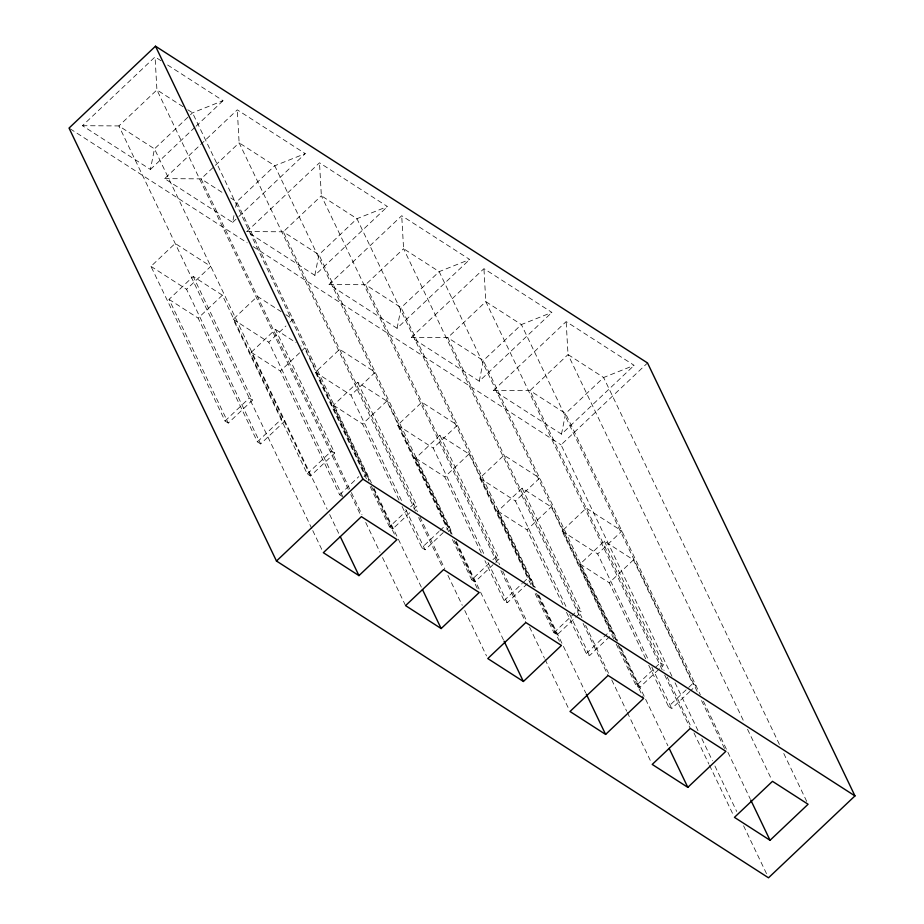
<?xml version="1.0" encoding="UTF-8"?>
<svg xmlns="http://www.w3.org/2000/svg" width="924" height="924" viewBox="0 0 924 924"><rect width="100%" height="100%" fill="white"/><g stroke="black" fill="none" stroke-linecap="round" stroke-linejoin="round"><path stroke-width="0.69" stroke-dasharray="4.62 3.46" d="M161.134 60.822L155.059 56.918L82.432 125.699L150.404 169.462L154.481 148.856L189.443 115.743M238.854 216.505L305.255 153.615L237.283 109.852L164.645 178.632L232.629 222.395L234.257 214.16M235.608 207.288L236.694 201.79L274.74 165.754L305.255 153.615M314.853 275.34L318.919 254.724L356.964 218.688L387.479 206.549L319.496 162.786L246.87 231.566L314.853 275.34L387.479 206.549M397.066 328.274L401.143 307.657L439.177 271.633L469.692 259.482L401.721 215.719L329.094 284.5L397.066 328.274L469.692 259.482M479.29 381.208L483.356 360.591L521.402 324.567L551.917 312.416L483.945 268.653L411.307 337.433L479.29 381.208L551.917 312.416M561.503 434.141L565.58 413.525L603.626 377.5L634.141 365.35L566.158 321.587L493.532 390.367L561.503 434.141L634.141 365.35M190.471 114.772L192.527 112.82L223.042 100.681L165.985 63.952M150.404 169.462L195.022 127.212M196.061 126.23L223.042 100.681M228.286 423.077L225.052 420.998L150.97 266.366L175.179 243.439L210.776 266.366L186.567 289.293L260.66 443.924L284.869 420.986L281.624 418.907L222.361 295.206L193.232 276.449L169.023 299.376L228.286 423.077L252.495 400.15L193.232 276.449M232.629 222.395L237.815 217.487M260.66 443.924L257.415 441.834L198.152 318.133L222.361 295.206M310.51 476.01L251.236 352.31L275.444 329.383L334.719 453.083L310.51 476.01L307.265 473.931L233.183 319.311L257.392 296.373L281.139 311.665M342.873 496.858L268.792 342.227L285.943 325.987M289.974 322.164L293 319.3L285.886 314.714M225.052 420.998L249.261 398.071L252.495 400.15M341.799 496.153L339.639 494.767L280.376 371.067L300.543 351.963M301.559 351.005L304.585 348.14L300.935 345.795M366.458 478.782L315.407 372.245L339.616 349.307L375.225 372.233L351.016 395.16L402.679 503.014M257.415 441.834L281.624 418.907M369.265 479.983L333.46 405.243L357.669 382.317L386.798 401.074L446.073 524.774L449.307 526.853L444.259 531.635M307.265 473.931L331.473 451.004L334.719 453.083M399.018 500.023L362.589 424.001L386.798 401.074M448.671 531.716L397.62 425.179L421.841 402.24L457.438 425.167L433.229 448.094L484.904 555.948M339.639 494.767L358.801 476.622M364.056 476.796L367.082 473.92L363.848 471.841L304.585 348.14M452.102 534.211L415.684 458.177L439.893 435.25L469.022 454.007L528.285 577.708L531.519 579.798L507.311 602.725L504.077 600.635L484.938 560.695M409.875 512.704L392.723 528.944L389.489 526.865L406.641 510.626M410.672 506.802L413.698 503.938L416.932 506.017L413.906 508.881M481.231 552.956L444.814 476.934L469.022 454.007M530.896 584.649L479.845 478.112L504.054 455.186L539.662 478.101L515.453 501.027L566.504 607.576M443.254 532.594L425.098 549.792L421.864 547.701L439.004 531.462M440.02 530.503L446.073 524.774M671.944 676.276L561.064 444.86L647.528 362.97M534.326 587.144L497.897 511.122L522.106 488.184L551.247 506.941L610.51 630.642L613.744 632.732L589.535 655.659L586.301 653.568L566.539 612.335M439.893 435.25L499.156 558.951L474.948 581.877L471.714 579.798L488.854 563.559M492.896 559.736L495.922 556.872L499.156 558.951M562.843 604.608L527.038 529.868L551.247 506.941M613.732 638.888L562.069 531.046L586.278 508.119L621.887 531.034L597.678 553.961L648.717 660.51M504.077 600.635L522.233 583.437M523.25 582.49L528.285 577.708M617.163 641.36L580.122 564.056L604.331 541.118L633.46 559.875L692.723 683.575L695.968 685.666L690.921 690.436M553.926 632.732L578.135 609.805L581.381 611.884L557.16 634.811L553.926 632.732L534.626 592.446M645.68 658.835L609.251 582.801L633.46 559.875M586.301 653.568L610.51 630.642M658.546 669.6L639.385 687.745L636.151 685.666L654.308 668.468M655.312 667.509L660.36 662.739L663.594 664.818L659.563 668.641M689.916 691.395L671.76 708.592L668.514 706.502L687.687 688.357M688.692 687.398L692.723 683.575M82.432 125.699L118.873 125.93L154.481 148.856L327.2 509.343M164.645 178.632L201.097 178.863L223.643 193.382M246.87 231.566L283.31 231.797L318.919 254.724L452.413 533.356M329.094 284.5L365.534 284.731L401.143 307.657L535.262 587.595M411.307 337.433L447.747 337.664L483.356 360.591L617.486 640.528M493.532 390.367L529.972 390.598L565.58 413.525L700.323 694.756M183.021 106.71L156.918 89.905L155.059 56.918M187.78 109.771L192.527 112.82L368.942 481.034M230.769 197.967L236.694 201.79L371.448 483.021M70.247 128.863L247.182 242.781M253.245 246.673L561.064 444.86M275.444 329.383L296.084 342.677M150.97 266.366L186.567 289.293M233.183 319.311L268.792 342.227M315.407 372.245L351.016 395.16M397.62 425.179L433.229 448.094M479.845 478.112L515.453 501.027M562.069 531.046L597.678 553.961M169.023 299.376L198.152 318.133M251.236 352.31L280.376 371.067M333.46 405.243L362.589 424.001M415.684 458.177L444.814 476.934M497.897 511.122L527.038 529.868M580.122 564.056L609.251 582.801M779.417 744.409L603.626 377.5L568.017 354.573L566.158 321.587M783.783 753.51L807.472 802.956M743.185 720.177L568.017 354.573L529.972 390.598L664.09 670.535M747.551 729.29L771.863 780.029M703.441 701.258L750.126 798.706M697.193 691.475L521.402 324.567L485.793 301.64L483.945 268.653M701.559 700.577L725.871 751.316M675.063 682.778L698.105 730.884M701.847 738.68L712.439 760.787M714.922 765.984L736.728 811.491M743.577 825.79L766.631 873.896M604.331 541.118L663.594 664.818M667.209 677.026L690.863 726.403M693.97 732.905L708.916 764.09M709.54 765.384L733.818 816.065M662.208 669.842L485.793 301.64L447.747 337.664L581.877 617.602M664.702 675.051L690.263 728.401M651.836 667.013L671.76 708.592M648.764 665.268L668.514 706.502M621.217 648.325L667.902 745.772M619.634 646.511L639.385 687.745M615.603 639.835L439.177 271.633L403.58 248.706L401.721 215.719M618.098 645.044L643.647 698.382M616.227 644.086L636.151 685.666M522.106 488.184L581.381 611.884M585.608 625.398L609.263 674.774M611.757 679.972L626.691 711.157M627.315 712.45L651.593 763.132M579.371 615.615L403.58 248.706L365.534 284.731L499.653 564.668M583.113 623.423L608.05 675.467M569.611 614.079L589.535 655.659M538.992 595.391L585.689 692.838M538.022 594.871L557.16 634.811M533.379 586.902L356.964 218.688L321.356 195.773L319.496 162.786M536.498 593.404L560.81 644.155M502.772 571.159L527.05 621.84M529.533 627.038L544.479 658.223M545.102 659.517L568.757 708.893M497.147 562.681L321.356 195.773L283.31 231.797L417.429 511.734M500.889 570.489L525.825 622.533M488.022 562.439L507.311 602.725M456.156 541.152L503.464 639.905M455.809 541.938L474.948 581.877M451.155 533.968L274.74 165.754L239.131 142.839L237.283 109.852M454.273 540.471L478.586 591.221M452.413 539.512L471.714 579.798M357.669 382.317L416.932 506.017M419.923 516.932L444.825 568.907M447.932 575.398L462.254 605.289M464.749 610.487L486.532 655.959M415.557 511.041L239.131 142.839L201.097 178.863L350.774 491.279M418.664 517.556L442.977 568.295M405.798 509.505L425.098 549.792M402.102 506.468L421.864 547.701M373.931 488.219L421.864 588.265M373.585 489.004L392.723 528.944M371.436 486.243L394.502 534.384M370.189 486.578L389.489 526.865M351.397 492.584L361.977 514.668M365.719 522.464L380.041 552.356M382.524 557.553L405.555 605.624M348.29 489.339L156.918 89.905L118.873 125.93L312.139 529.302M350.785 494.536L361.388 516.655M329.683 514.541L339.651 535.331M312.762 530.595L323.342 552.691"/><path stroke-width="1.39" d="M155.498 46.2L69.034 128.09L276.472 561.03L768.502 877.8L854.966 795.911L647.528 362.97L155.498 46.2L362.936 479.14L854.966 795.911M276.472 561.03L362.936 479.14M358.951 575.617L396.997 539.581L361.388 516.655L323.342 552.691L358.951 575.617L340.275 536.636M441.164 628.551L479.209 592.515L443.601 569.6L405.555 605.624L441.164 628.551L422.487 589.57M523.388 681.485L561.434 645.449L525.825 622.533L487.78 658.558L523.388 681.485L504.088 641.198M605.613 734.418L643.647 698.382L608.05 675.467L570.004 711.492L605.613 734.418L586.313 694.132M687.826 787.352L725.871 751.316L690.263 728.401L652.217 764.425L687.826 787.352L669.149 748.371M770.05 840.286L808.096 804.25L772.487 781.334L734.441 817.359L770.05 840.286L750.75 799.999"/></g></svg>
